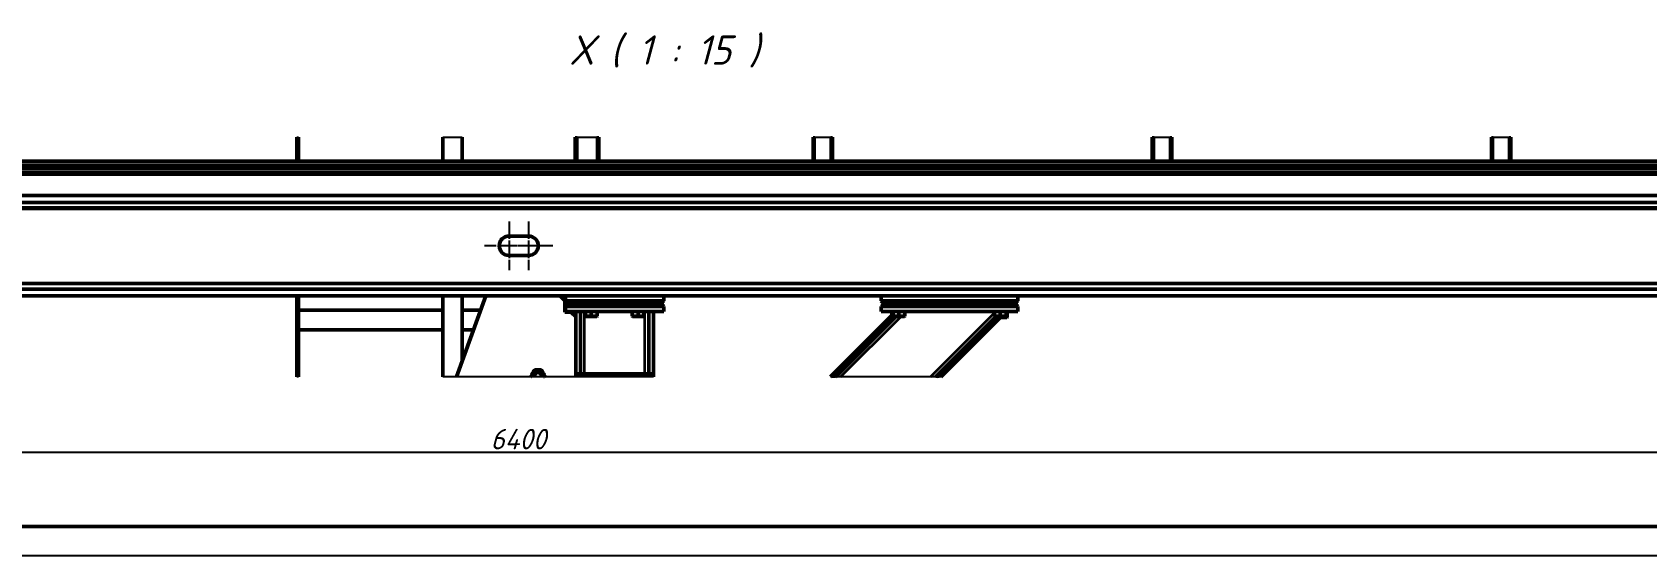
# Model space of a CAD drawing. Header units: millimetres. Extents: x 0 to 25230, y 0 to 17820.
# Drawn here: x 8282 to 16564, y 0 to 2682 of the extents above; entities that cross this region are included whole.
import ezdxf

# ---------------------------------------------------------------- set-up
doc = ezdxf.new("R2010")
doc.units = ezdxf.units.MM
doc.header["$LTSCALE"] = 30
doc.linetypes.add('CHAIN', pattern=[0.7087, 0.4724, -0.0591, 0.1181, -0.0591])
for name, color, linetype, lineweight in [('Видимые тонкие (ГОСТ)', 7, 'Continuous', 35), ('Видимый контур (ГОСТ)', 7, 'Continuous', 50), ('Кромка (ГОСТ)', 7, 'Continuous', 50), ('Линия обрыва (ГОСТ)', 7, 'Continuous', 25), ('Маркер центра (ГОСТ)', 7, 'Continuous', 25), ('Обозначение (ГОСТ)', 7, 'Continuous', 25), ('Размер (ГОСТ)', 7, 'Continuous', 25), ('Штриховка (ГОСТ)', 7, 'Continuous', 18)]:
    doc.layers.add(name, color=color, linetype=linetype, lineweight=lineweight)
doc.styles.add('Обычный текст (ГОСТ)', font='GOST Common Italic.ttf')
doc.styles.add('Увеличенный текст (ГОСТ)', font='GOST Common Italic.ttf')
doc.dimstyles.new('Обычный (ГОСТ)', dxfattribs={"dimscale": 30, "dimtxt": 3.5, "dimasz": 3.5, "dimexe": 1, "dimexo": 0, "dimgap": 0.5, "dimtad": 1, "dimrnd": 1e-08, "dimtxsty": 'Обычный текст (ГОСТ)', "dimblk": 'Filled-1', "dimcen": 0.09, "dimdle": 15, "dimclrd": 256, "dimclre": 256, "dimclrt": 256, "dimazin": 2, "dimtfac": 0.714286, "dimtdec": 3, "dimtmove": 0, "dimatfit": 3, "dimfxl": 1, "dimtolj": 1, "dimlwd": 25, "dimlwe": 25, "dimarcsym": 0})

# ---------------------------------------------------------------- blocks, each defined once
blk = doc.blocks.new('Рамки ГОСТ_ граница 594x841_2')
at = {"layer": 'Кромка (ГОСТ)'}
blk.add_line((20, 5), (836, 5), dxfattribs=at)
at = {"layer": 'Кромка (ГОСТ)', "lineweight": 25}
blk.add_line((841, 0), (0, 0), dxfattribs=at)
blk = doc.blocks.new('Filled-1')
at = {"color": 0}
for p, q in [((0, 0), (-1, 0.143)), ((-1, 0.143), (-1, -0.143)), ((-1, 0), (0, 0)), ((-1, -0.143), (0, 0))]:
    blk.add_line(p, q, dxfattribs=at)
at = {"color": 0, "flags": 128}
blk.add_lwpolyline([(-1, -0.143), (0, 0), (-1, 0.143), (-1, -0.143)], dxfattribs=at)
at = {"color": 0}
blk.add_solid([(-1, -0.143), (0, 0), (-1, 0.143), (-1, -0.143)], dxfattribs=at)
blk = doc.blocks.new('*D27')
at = {"layer": 'Defpoints', "color": 0, "linetype": 'Continuous', "transparency": 16777216}
for p in [(4969.3, 1427.8), (17769.3, 1428.2), (17769.3, 529.9)]:
    blk.add_point(p, dxfattribs=at)
at = {"layer": 'Размер (ГОСТ)', "linetype": 'Continuous', "lineweight": 25, "transparency": 16777216}
for p, q in [((4969.3, 1427.8), (4969.3, 499.9)), ((17769.3, 1428.2), (17769.3, 499.9)), ((5074.3, 529.9), (17664.3, 529.9))]:
    blk.add_line(p, q, dxfattribs=at)
at = {"layer": 'Размер (ГОСТ)', "linetype": 'Continuous', "lineweight": 25, "transparency": 16777216, "xscale": 105, "yscale": 105, "zscale": 105, "rotation": 180}
blk.add_blockref('Filled-1', (4969.3, 529.9), dxfattribs=at)
at = {"layer": 'Размер (ГОСТ)', "linetype": 'Continuous', "lineweight": 25, "transparency": 16777216, "xscale": 105, "yscale": 105, "zscale": 105}
blk.add_blockref('Filled-1', (17769.3, 529.9), dxfattribs=at)
at = {"layer": 'Размер (ГОСТ)', "linetype": 'Continuous', "lineweight": 25, "transparency": 16777216, "insert": (10632.7, 649.9), "char_height": 105, "attachment_point": 1, "style": 'Обычный текст (ГОСТ)'}
blk.add_mtext('\\A1;6400', dxfattribs=at)

msp = doc.modelspace()

# ---------------------------------------------------------------- hatches: boundary and pattern name
at = {"layer": 'Штриховка (ГОСТ)'}
h = msp.add_hatch(dxfattribs=at)
h.set_pattern_fill('ANSI31', color=256, scale=1524, angle=90.00021046, style=0)
h.set_pattern_definition([(135.0002, (0, 0), (-134.7033, -134.7043), [])])
h.paths.add_polyline_path([(11395.2634, 915.9933), (11143.2634, 915.9933), (11143.2634, 931.1894), (11395.2634, 931.1894)])

# ---------------------------------------------------------------- linework, layer by layer
at = {"layer": 'Видимые тонкие (ГОСТ)'}
for p, q in [((11076.2634, 2144.9925), (11076.2634, 2022.429)), ((11178.2634, 2144.9925), (11178.2634, 2022.429)), ((12296.2643, 2022.429), (12296.2643, 2144.9925)), ((12378.2643, 2022.429), (12378.2643, 2144.9925)), ((14036.2634, 2022.429), (14036.2634, 2144.9925)), ((14118.2634, 2022.429), (14118.2634, 2144.9925)), ((15776.2634, 2022.429), (15776.2634, 2144.9925)), ((15858.2634, 2022.429), (15858.2634, 2144.9925)), ((11076.2634, 1955.1894), (11076.2634, 1962.029)), ((11178.2634, 1955.1894), (11178.2634, 1962.029)), ((12296.2643, 1955.1894), (12296.2643, 1962.029)), ((12378.2643, 1955.1894), (12378.2643, 1962.029)), ((14036.2634, 1955.1894), (14036.2634, 1962.029)), ((14118.2634, 1955.1894), (14118.2634, 1962.029)), ((15776.2634, 1955.1894), (15776.2634, 1962.029)), ((15858.2634, 1955.1894), (15858.2634, 1962.029)), ((5894.2634, 1778.1894), (18088.0969, 1778.1894)), ((5781.5503, 1398.1894), (18088.0969, 1398.1894)), ((11115.2634, 931.1894), (11115.2634, 1251.1894)), ((11423.2634, 931.1894), (11423.2634, 1251.1894)), ((12757.2634, 1244.782), (12763.6708, 1251.1894)), ((12889.5084, 915.9933), (13217.2634, 1243.7483)), ((12386.0483, 915.9933), (12697.2634, 1227.2084)), ((12428.4747, 915.9933), (12738.6708, 1226.1894)), ((12931.9348, 915.9933), (13242.1308, 1226.1894))]:
    msp.add_line(p, q, dxfattribs=at)
at = {"layer": 'Видимый контур (ГОСТ)'}
for p, q in [((9639.2634, 2144.9925), (9639.2634, 2022.429)), ((9647.2634, 2144.9925), (9647.2634, 2022.429)), ((10387.2634, 2022.429), (10387.2634, 2144.9925)), ((10487.2634, 2144.9925), (10487.2634, 2022.429)), ((11067.2634, 2144.9925), (11067.2634, 2022.429)), ((11187.2634, 2022.429), (11187.2634, 2144.9925)), ((12287.2643, 2022.429), (12287.2643, 2144.9925)), ((12387.2643, 2022.429), (12387.2643, 2144.9925)), ((14027.2634, 2022.429), (14027.2634, 2144.9925)), ((14127.2634, 2022.429), (14127.2634, 2144.9925)), ((15767.2634, 2022.429), (15767.2634, 2144.9925)), ((15867.2634, 2022.429), (15867.2634, 2144.9925)), ((4798.5415, 2022.429), (18088.0969, 2022.429)), ((4798.5415, 2001.759), (18088.0969, 2001.759)), ((4798.5415, 1982.699), (18088.0969, 1982.699)), ((4798.5415, 1962.029), (18088.0969, 1962.029)), ((7295.1151, 1955.1894), (18088.0969, 1955.1894)), ((9639.2634, 1962.029), (9639.2634, 1955.1894)), ((9647.2634, 1962.029), (9647.2634, 1955.1894)), ((10387.2634, 1955.1894), (10387.2634, 1962.029)), ((10487.2634, 1962.029), (10487.2634, 1955.1894)), ((11067.2634, 1955.1894), (11067.2634, 1962.029)), ((11187.2634, 1955.1894), (11187.2634, 1962.029)), ((12287.2643, 1955.1894), (12287.2643, 1962.029)), ((12387.2643, 1955.1894), (12387.2643, 1962.029)), ((14027.2634, 1955.1894), (14027.2634, 1962.029)), ((14127.2634, 1955.1894), (14127.2634, 1962.029)), ((15767.2634, 1955.1894), (15767.2634, 1962.029)), ((15867.2634, 1955.1894), (15867.2634, 1962.029)), ((5894.2634, 1845.1894), (18088.0969, 1845.1894)), ((5894.2634, 1810.1894), (18088.0969, 1810.1894)), ((18088.0969, 1782.1894), (5894.2634, 1782.1894)), ((10727.2634, 1638.1894), (10827.2634, 1638.1894)), ((10827.2634, 1538.1894), (10727.2634, 1538.1894)), ((18088.0969, 1366.1894), (4798.5415, 1366.1894)), ((4798.5415, 1331.1894), (18088.0969, 1331.1894)), ((5772.2057, 1394.1894), (18088.0969, 1394.1894)), ((9639.2634, 1331.1894), (9639.2634, 915.9933)), ((9647.2634, 1331.1894), (9647.2634, 915.9933)), ((10387.2634, 915.9933), (10387.2634, 1331.1894)), ((10609.2634, 1331.1894), (10458.1444, 915.9933)), ((10487.2634, 1331.1894), (10487.2634, 995.9971)), ((10989.2634, 1331.1894), (11013.2634, 1307.1894)), ((11017.2634, 1331.1894), (11017.2634, 1305.1894)), ((11017.2634, 1331.1894), (11521.2634, 1331.1894)), ((11521.2634, 1331.1894), (11521.2634, 1305.1894)), ((12637.2634, 1305.1894), (12637.2634, 1331.1894)), ((12637.2634, 1331.1894), (13337.2634, 1331.1894)), ((13337.2634, 1305.1894), (13337.2634, 1331.1894)), ((9647.2634, 1258.1894), (10387.2634, 1258.1894)), ((10582.6936, 1258.1894), (10487.2634, 1258.1894)), ((11013.2634, 1247.1894), (11013.2634, 1307.1894)), ((11017.2634, 1258.1894), (11013.2634, 1258.1894)), ((11045.2634, 1247.1894), (11013.2634, 1247.1894)), ((11031.2634, 1291.1894), (11017.2634, 1305.1894)), ((11521.2634, 1305.1894), (11017.2634, 1305.1894)), ((11031.2634, 1291.1894), (11017.2634, 1277.1894)), ((11017.2634, 1277.1894), (11521.2634, 1277.1894)), ((11017.2634, 1251.1894), (11017.2634, 1277.1894)), ((11017.2634, 1251.1894), (11521.2634, 1251.1894)), ((11507.2634, 1291.1894), (11031.2634, 1291.1894)), ((11031.2634, 1291.1894), (11507.2634, 1291.1894)), ((11045.2634, 1247.1894), (11069.2634, 1223.1894)), ((11069.2634, 931.1894), (11069.2634, 1251.1894)), ((11093.2634, 931.1894), (11093.2634, 1251.1894)), ((11119.2634, 1229.7349), (11119.2634, 1251.1894)), ((11149.2634, 1229.7349), (11149.2634, 1251.1894)), ((11179.2634, 1229.7349), (11179.2634, 1251.1894)), ((11359.2634, 1229.7349), (11359.2634, 1251.1894)), ((11389.2634, 1229.7349), (11389.2634, 1251.1894)), ((11419.2634, 1229.7349), (11419.2634, 1251.1894)), ((11445.2634, 931.1894), (11445.2634, 1251.1894)), ((11469.2634, 931.1894), (11469.2634, 1251.1894)), ((11507.2634, 1291.1894), (11521.2634, 1305.1894)), ((11507.2634, 1291.1894), (11521.2634, 1277.1894)), ((11521.2634, 1251.1894), (11521.2634, 1277.1894)), ((13337.2634, 1305.1894), (12637.2634, 1305.1894)), ((12637.2634, 1305.1894), (12651.2634, 1291.1894)), ((12651.2634, 1291.1894), (12637.2634, 1277.1894)), ((12637.2634, 1277.1894), (13337.2634, 1277.1894)), ((12637.2634, 1277.1894), (12637.2634, 1251.1894)), ((13337.2634, 1251.1894), (12637.2634, 1251.1894)), ((13323.2634, 1291.1894), (12651.2634, 1291.1894)), ((12651.2634, 1291.1894), (13323.2634, 1291.1894)), ((12691.2634, 1231.1079), (12691.2634, 1251.1894)), ((12697.2634, 1229.7349), (12697.2634, 1251.1894)), ((12727.2634, 1229.7349), (12727.2634, 1251.1894)), ((12757.2634, 1229.7349), (12757.2634, 1251.1894)), ((13217.2634, 1229.7349), (13217.2634, 1251.1894)), ((13247.2634, 1229.7349), (13247.2634, 1251.1894)), ((13277.2634, 1229.7349), (13277.2634, 1251.1894)), ((13283.2634, 1225.444), (13283.2634, 1251.1894)), ((13323.2634, 1291.1894), (13337.2634, 1305.1894)), ((13323.2634, 1291.1894), (13337.2634, 1277.1894)), ((13337.2634, 1277.1894), (13337.2634, 1251.1894)), ((11119.2634, 1229.7349), (11119.2634, 1227.0554)), ((11120.7634, 1226.1894), (11119.2634, 1227.0554)), ((11177.7634, 1226.1894), (11120.7634, 1226.1894)), ((11177.7634, 1226.1894), (11179.2634, 1227.0554)), ((11179.2634, 1227.0554), (11179.2634, 1229.7349)), ((11359.2634, 1229.7349), (11359.2634, 1227.0554)), ((11360.7634, 1226.1894), (11359.2634, 1227.0554)), ((11417.7634, 1226.1894), (11360.7634, 1226.1894)), ((11417.7634, 1226.1894), (11419.2634, 1227.0554)), ((11419.2634, 1227.0554), (11419.2634, 1229.7349)), ((12376.1488, 915.9933), (12697.2634, 1237.1079)), ((12401.6047, 915.9933), (12711.8008, 1226.1894)), ((12697.2634, 1229.7349), (12697.2634, 1227.0554)), ((12698.7634, 1226.1894), (12697.2634, 1227.0554)), ((12755.7634, 1226.1894), (12698.7634, 1226.1894)), ((12755.7634, 1226.1894), (12757.2634, 1227.0554)), ((12757.2634, 1227.0554), (12757.2634, 1229.7349)), ((12916.3784, 915.9933), (13226.5745, 1226.1894)), ((12941.8343, 915.9933), (13252.0303, 1226.1894)), ((13217.2634, 1229.7349), (13217.2634, 1227.0554)), ((13218.7634, 1226.1894), (13217.2634, 1227.0554)), ((13275.7634, 1226.1894), (13218.7634, 1226.1894)), ((13281.4634, 1221.1894), (13247.0303, 1221.1894)), ((13275.7634, 1226.1894), (13277.2634, 1227.0554)), ((13277.2634, 1227.0554), (13277.2634, 1229.7349)), ((13281.4634, 1221.1894), (13283.2634, 1222.2286)), ((13283.2634, 1222.2286), (13283.2634, 1225.444)), ((9647.2634, 1158.1894), (10387.2634, 1158.1894)), ((10546.2965, 1158.1894), (10487.2634, 1158.1894)), ((11143.2634, 931.1894), (11069.2634, 931.1894)), ((11069.2634, 931.1894), (11069.2634, 915.9933)), ((11143.2634, 931.1894), (11143.2634, 915.9933)), ((11395.2634, 931.1894), (11143.2634, 931.1894)), ((11395.2634, 915.9933), (11395.2634, 931.1894)), ((11469.2634, 931.1894), (11395.2634, 931.1894)), ((11469.2634, 915.9933), (11469.2634, 931.1894))]:
    msp.add_line(p, q, dxfattribs=at)
for centre, radius, start, end in [((10727.2634, 1588.1894), 50, 90, 270), ((10827.2634, 1588.1894), 50, 270, 90), ((10875.9462, 922.6574), 27, 345.71066701, 194.28933299), ((10875.9462, 922.6574), 20.0003, 340.53690475, 199.46309525), ((10875.9462, 922.6574), 20, 340.53657128, 199.46342872), ((10875.9462, 922.6574), 16.6667, 336.43143995, 203.56856005)]:
    msp.add_arc(centre, radius, start, end, dxfattribs=at)
for points, weights in [([(11149.2634, 1229.7349), (11134.2634, 1224.7349), (11119.2634, 1229.7349)], [1.16025403784, 1.33974596216, 1.16025403784]), ([(11179.2634, 1229.7349), (11164.2634, 1224.7349), (11149.2634, 1229.7349)], [1.16025403784, 1.33974596216, 1.16025403784]), ([(11389.2634, 1229.7349), (11374.2634, 1224.7349), (11359.2634, 1229.7349)], [1.16025403784, 1.33974596216, 1.16025403784]), ([(11419.2634, 1229.7349), (11404.2634, 1224.7349), (11389.2634, 1229.7349)], [1.16025403784, 1.33974596216, 1.16025403784]), ([(12727.2634, 1229.7349), (12712.2634, 1224.7349), (12697.2634, 1229.7349)], [1.16025403784, 1.33974596216, 1.16025403784]), ([(12757.2634, 1229.7349), (12742.2634, 1224.7349), (12727.2634, 1229.7349)], [1.16025403784, 1.33974596216, 1.16025403784]), ([(13247.2634, 1229.7349), (13232.2634, 1224.7349), (13217.2634, 1229.7349)], [1.16025403784, 1.33974596216, 1.16025403784]), ([(13277.2634, 1229.7349), (13262.2634, 1224.7349), (13247.2634, 1229.7349)], [1.16025403784, 1.33974596216, 1.16025403784]), ([(13283.2634, 1225.444), (13266.463, 1219.8439), (13250.3307, 1224.4897)], [1.16025403784, 1.32607383053, 1.18551545326]), ([(10841.3051, 922.6574), (10849.9654, 937.6574), (10858.6256, 952.6574)], [1, 1.15470053838, 1]), ([(10845.1527, 915.9933), (10843.3201, 919.1675), (10841.3051, 922.6574)], [1.0509650553, 1.03217391036, 1]), ([(10858.6256, 952.6574), (10875.9462, 952.6574), (10893.2667, 952.6574)], [1, 1.15470053838, 1]), ([(10893.2667, 952.6574), (10901.9269, 937.6574), (10910.5872, 922.6574)], [1, 1.15470053838, 1]), ([(10910.5872, 922.6574), (10908.5722, 919.1675), (10906.7397, 915.9933)], [1, 1.03217391036, 1.0509650553])]:
    msp.add_rational_spline(points, weights, degree=2, dxfattribs=at)
at = {"layer": 'Линия обрыва (ГОСТ)'}
for p, q in [((9639.2634, 2144.9925), (9647.2634, 2144.9925)), ((10387.2634, 2144.9925), (10487.2634, 2144.9925)), ((11076.2634, 2144.9925), (11067.2634, 2144.9925)), ((11076.2634, 2144.9925), (11178.2634, 2144.9925)), ((11187.2634, 2144.9925), (11178.2634, 2144.9925)), ((12296.2643, 2144.9925), (12287.2643, 2144.9925)), ((12296.2643, 2144.9925), (12378.2643, 2144.9925)), ((12387.2643, 2144.9925), (12378.2643, 2144.9925)), ((14036.2634, 2144.9925), (14027.2634, 2144.9925)), ((14036.2634, 2144.9925), (14118.2634, 2144.9925)), ((14127.2634, 2144.9925), (14118.2634, 2144.9925)), ((15776.2634, 2144.9925), (15767.2634, 2144.9925)), ((15776.2634, 2144.9925), (15858.2634, 2144.9925)), ((15867.2634, 2144.9925), (15858.2634, 2144.9925)), ((9647.2634, 915.9933), (9639.2634, 915.9933)), ((10458.1444, 915.9933), (10387.2634, 915.9933)), ((10845.1527, 915.9933), (10458.1444, 915.9933)), ((10857.0887, 915.9933), (10849.7815, 915.9933)), ((10857.0891, 915.9933), (10857.0887, 915.9933)), ((10891.2225, 915.9933), (10860.6698, 915.9933)), ((10894.8036, 915.9933), (10894.8032, 915.9933)), ((10902.1108, 915.9933), (10894.8036, 915.9933)), ((11069.2634, 915.9933), (10906.7397, 915.9933)), ((11143.2634, 915.9933), (11069.2634, 915.9933)), ((11395.2634, 915.9933), (11143.2634, 915.9933)), ((11469.2634, 915.9933), (11395.2634, 915.9933)), ((12386.0483, 915.9933), (12376.1488, 915.9933)), ((12386.0483, 915.9933), (12401.6047, 915.9933)), ((12428.4747, 915.9933), (12401.6047, 915.9933)), ((12889.5084, 915.9933), (12428.4747, 915.9933)), ((12916.3784, 915.9933), (12889.5084, 915.9933)), ((12916.3784, 915.9933), (12931.9348, 915.9933)), ((12941.8343, 915.9933), (12931.9348, 915.9933))]:
    msp.add_line(p, q, dxfattribs=at)
for points, weights in [([(10849.7815, 915.9933), (10847.6453, 915.9933), (10845.1527, 915.9933)], [1.0025384503, 1.00682876749, 1.00480827751]), ([(10860.6698, 915.9933), (10859.0422, 915.9933), (10857.0891, 915.9933)], [1, 1.00480271547, 1]), ([(10894.8032, 915.9933), (10892.8501, 915.9933), (10891.2225, 915.9933)], [1, 1.00480271548, 1]), ([(10906.7397, 915.9933), (10904.247, 915.9933), (10902.1108, 915.9933)], [1.00480827751, 1.00682876749, 1.0025384503])]:
    msp.add_rational_spline(points, weights, degree=2, dxfattribs=at)
at = {"layer": 'Маркер центра (ГОСТ)', "linetype": 'CHAIN', "ltscale": 4.629278}
for p, q in [((10727.2634, 1713.1894), (10727.2634, 1463.1894)), ((10827.2634, 1713.1894), (10827.2634, 1463.1894))]:
    msp.add_line(p, q, dxfattribs=at)
at = {"layer": 'Маркер центра (ГОСТ)', "linetype": 'CHAIN', "ltscale": 5.092216}
for p, q in [((10877.2634, 1588.1894), (10602.2634, 1588.1894)), ((10952.2634, 1588.1894), (10677.2634, 1588.1894))]:
    msp.add_line(p, q, dxfattribs=at)

# ---------------------------------------------------------------- block references
at = {"xscale": 30, "yscale": 30, "zscale": 30}
msp.add_blockref('Рамки ГОСТ_ граница 594x841_2', (0, 0), dxfattribs=at)

# ---------------------------------------------------------------- texts
at = {"layer": 'Обозначение (ГОСТ)', "insert": (11044.3848, 2501.5918), "char_height": 150, "attachment_point": 7, "style": 'Увеличенный текст (ГОСТ)'}
msp.add_mtext('Х ( 1 : 15 )', dxfattribs=at)

# ---------------------------------------------------------------- dimensions: what is measured, and where the dimension line sits
at = {"layer": 'Размер (ГОСТ)', "linetype": 'Continuous', "lineweight": 25}
dim = msp.add_linear_dim(base=(17769.2634, 529.9128), p1=(4969.2634, 1427.8112), p2=(17769.2634, 1428.1894), dimstyle='Обычный (ГОСТ)', override={"dimgap": 0.5, "dimdec": 2, "dimlfac": 0.5, "dimtol": 0, "dimlim": 0, "dimtp": 0, "dimtm": 0, "dimtdec": 3, "dimtofl": 0, "dimatfit": 1}, dxfattribs=at)
dim.commit()
dim.dimension.update_dxf_attribs({"geometry": '*D27', "text_midpoint": (10785.2634, 529.9128), "dimtype": 160})

doc.saveas('drawing.dxf')
